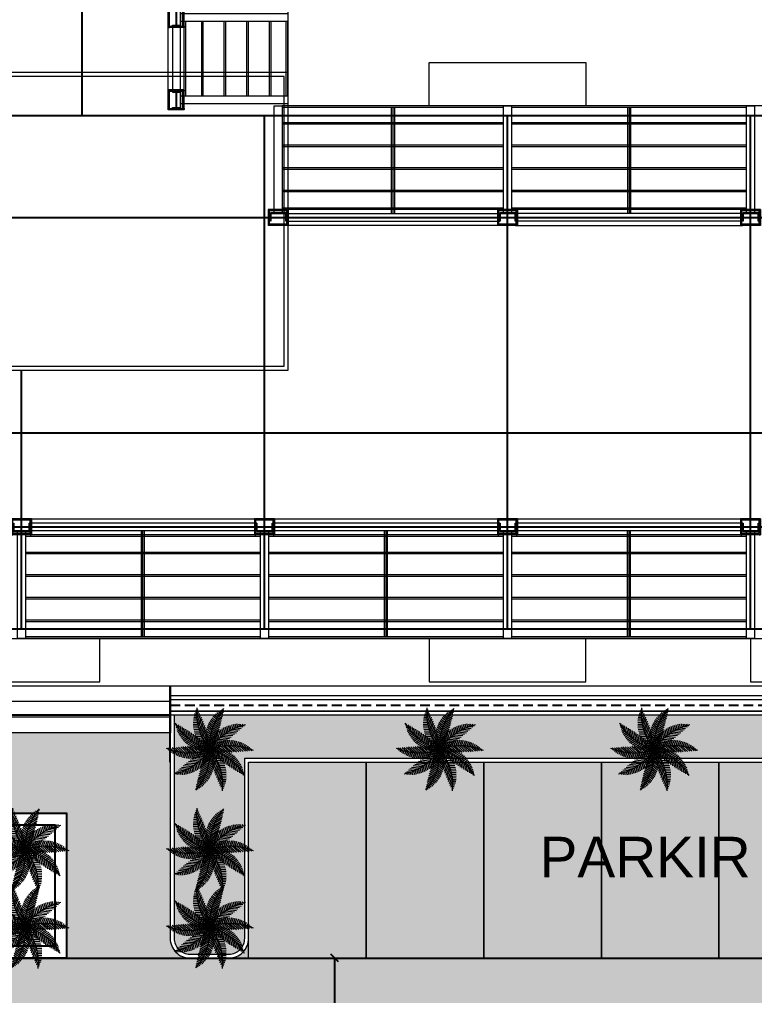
# Model space of a CAD drawing. Header units: inches. Extents: x 139 to 559, y -1 to 295.
# Drawn here: x 226.64 to 245.39, y 124.32 to 149.22 of the extents above; entities that cross this region are included whole.
import ezdxf

# ---------------------------------------------------------------- set-up
doc = ezdxf.new("R2010")
doc.units = ezdxf.units.IN
doc.header["$MEASUREMENT"] = 0
doc.linetypes.add('$0$HIDDEN', pattern=[0.375, 0.25, -0.125])
doc.layers.get('defpoints').update_dxf_attribs({"color": 1})
for name, color, linetype, lineweight in [('ars', 11, 'Continuous', 0), ('ARSIR', 31, 'Continuous', 5), ('ARSIR BETON', 8, 'Continuous', 5), ('ATAP', 3, 'Continuous', 20), ('besi siku', 70, 'Continuous', 9), ('DINDING2', 146, 'Continuous', 5), ('lan', 7, 'Continuous', 15), ('NOT', 7, 'Continuous', 20), ('POHON', 98, 'Continuous', 5), ('RUMPUT', 93, 'Continuous', 0), ('SANITAIR', 15, 'Continuous', 9), ('u', 6, 'Continuous', 20), ('WF', 6, 'Continuous', 9)]:
    doc.layers.add(name, color=color, linetype=linetype, lineweight=lineweight)
doc.layers.add('as', color=1, linetype='Continuous', plot=False)
doc.layers.add('dinding', color=3, linetype='Continuous')
doc.layers.add('LANTAI', color=57, linetype='Continuous')
doc.layers.add('POLYLINE TPAK', color=4, linetype='Continuous', lineweight=20, plot=False)
doc.styles.get("Standard").update_dxf_attribs({"font": 'arial.ttf'})
doc.dimstyles.new('sk-100 (SITE)', dxfattribs={"dimtxt": 1.5, "dimasz": 0.2, "dimexe": 0.2, "dimexo": 0, "dimgap": 0.1, "dimtad": 1, "dimdec": 0, "dimlfac": 100, "dimzin": 0, "dimdsep": 46, "dimtxsty": 'Standard', "dimblk": 'OBLIQUE', "dimcen": 0.09, "dimadec": 0, "dimazin": 0, "dimtfac": 1, "dimtdec": 0, "dimtofl": 0, "dimtmove": 0, "dimatfit": 3, "dimldrblk": 'OBLIQUE', "dimfxl": 1, "dimtolj": 1, "dimtzin": 0, "dimarcsym": 0})
pattern_1 = [(86.66969, (37.0798, 226.14725), (-0.5066041, 0.569206), [0.142875, -0.934755]), (41.6697, (37.0798, 226.14725), (-0.5066045, 0.5692064), [0.142875, -0.619125]), (131.6697, (37.0798, 226.14725), (-0.5692064, -0.5066045), [0.142875, -0.619125])]

# ---------------------------------------------------------------- blocks, each defined once
blk = doc.blocks.new('_Oblique')
at = {"color": 0, "linetype": 'ByBlock', "lineweight": -2}
blk.add_line((-0.5, -0.5), (0.5, 0.5), dxfattribs=at)
blk = doc.blocks.new('*D239')
at = {"layer": 'defpoints', "color": 0}
for p in [(232.482, 125.272), (230.482, 119.272), (234.677, 119.272)]:
    blk.add_point(p, dxfattribs=at)
at = {"layer": 'u', "color": 0, "lineweight": -2}
for p, q in [((232.482, 125.272), (234.877, 125.272)), ((234.677, 125.272), (234.677, 119.272)), ((230.482, 119.272), (234.877, 119.272))]:
    blk.add_line(p, q, dxfattribs=at)
at = {"layer": 'u', "color": 0, "lineweight": -2, "xscale": 0.2, "yscale": 0.2, "zscale": 0.2}
for p, rotation in [((234.677, 125.272), 90), ((234.677, 119.272), 270)]:
    blk.add_blockref('_Oblique', p, dxfattribs=dict(at, rotation=rotation))
at = {"layer": 'u', "color": 0, "insert": (233.811, 122.272), "char_height": 1.5, "attachment_point": 5, "rotation": 90}
blk.add_mtext('\\A1;600', dxfattribs=at)
blk = doc.blocks.new('A$C08441736')
at = {"color": 82}
for p, q in [((0.029, 0.676), (-0.025, 0.737)), ((0.006, 0.747), (-0.02, 0.776)), ((0.003, 0.755), (0.022, 0.762)), ((0.014, 0.725), (0.044, 0.736)), ((0.069, 0.453), (-0.04, 0.578)), ((0.065, 0.502), (-0.037, 0.619)), ((0.057, 0.555), (-0.033, 0.659)), ((0.046, 0.613), (-0.029, 0.698)), ((0.024, 0.694), (0.064, 0.709)), ((0.033, 0.663), (0.085, 0.683)), ((0.041, 0.632), (0.098, 0.654)), ((0.048, 0.601), (0.113, 0.625)), ((0.055, 0.569), (0.126, 0.596)), ((0.06, 0.537), (0.138, 0.566)), ((-0.21, 0.407), (-0.373, 0.444)), ((-0.181, 0.371), (-0.351, 0.409)), ((-0.155, 0.335), (-0.329, 0.374)), ((-0.267, 0.469), (-0.221, 0.539)), ((-0.244, 0.446), (-0.195, 0.52)), ((-0.222, 0.421), (-0.17, 0.5)), ((-0.2, 0.395), (-0.145, 0.479)), ((-0.179, 0.369), (-0.122, 0.456)), ((-0.159, 0.341), (-0.1, 0.431)), ((-0.14, 0.313), (-0.079, 0.405)), ((-0.121, 0.283), (-0.059, 0.377)), ((0.062, 0.239), (-0.052, 0.37)), ((0.067, 0.278), (-0.05, 0.412)), ((0.07, 0.319), (-0.048, 0.454)), ((0.072, 0.362), (-0.046, 0.496)), ((0.071, 0.406), (-0.044, 0.537)), ((0.065, 0.504), (0.148, 0.535)), ((0.068, 0.471), (0.157, 0.504)), ((0.07, 0.438), (0.164, 0.473)), ((0.071, 0.335), (0.174, 0.374)), ((0.072, 0.404), (0.169, 0.44)), ((0.072, 0.37), (0.173, 0.407)), ((0.218, 0.186), (0.202, 0.363)), ((-0.131, 0.299), (-0.306, 0.339)), ((-0.11, 0.265), (-0.283, 0.304)), ((-0.09, 0.23), (-0.259, 0.269)), ((-0.073, 0.196), (-0.235, 0.233)), ((-0.057, 0.163), (-0.216, 0.199)), ((-0.198, 0.128), (-0.204, 0.243)), ((-0.166, 0.111), (-0.171, 0.225)), ((-0.133, 0.093), (-0.138, 0.205)), ((-0.1, 0.072), (-0.105, 0.181)), ((-0.103, 0.252), (-0.04, 0.348)), ((-0.085, 0.22), (-0.022, 0.316)), ((-0.069, 0.187), (-0.006, 0.283)), ((0.049, 0.165), (-0.058, 0.288)), ((0.041, 0.13), (-0.054, 0.238)), ((0.056, 0.202), (-0.053, 0.326)), ((-0.053, 0.153), (0.009, 0.247)), ((0.032, 0.096), (-0.053, 0.194)), ((-0.038, 0.117), (0.022, 0.208)), ((0.047, 0.155), (0.152, 0.194)), ((0.055, 0.192), (0.162, 0.232)), ((0.061, 0.228), (0.168, 0.269)), ((0.065, 0.264), (0.172, 0.305)), ((0.069, 0.3), (0.174, 0.34)), ((0.083, 0.059), (0.071, 0.188)), ((0.11, 0.081), (0.097, 0.224)), ((0.137, 0.105), (0.122, 0.267)), ((0.164, 0.13), (0.149, 0.295)), ((0.191, 0.157), (0.175, 0.329)), ((-0.208, 0.133), (-0.367, 0.065)), ((-0.174, 0.116), (-0.327, 0.051)), ((-0.142, 0.098), (-0.291, 0.034)), ((-0.199, -0.007), (-0.271, 0.082)), ((-0.111, 0.08), (-0.243, 0.023)), ((-0.162, -0.003), (-0.232, 0.085)), ((-0.081, 0.06), (-0.201, 0.009)), ((-0.123, 0), (-0.191, 0.085)), ((-0.043, 0.13), (-0.183, 0.161)), ((-0.101, 0.001), (-0.168, -0.11)), ((-0.03, 0.097), (-0.157, 0.125)), ((-0.053, 0.041), (-0.157, -0.004)), ((-0.083, 0.002), (-0.148, 0.083)), ((-0.019, 0.064), (-0.129, 0.089)), ((-0.035, -0.024), (-0.128, 0.002)), ((-0.067, 0.002), (-0.125, -0.096)), ((-0.026, 0.021), (-0.113, -0.017)), ((-0.042, 0.002), (-0.102, 0.077)), ((-0.009, 0.032), (-0.101, 0.053)), ((0, 0), (-0.082, 0.023)), ((-0.033, 0.001), (-0.082, -0.08)), ((0, 0), (-0.072, 0.016)), ((-0.066, 0.05), (-0.071, 0.154)), ((0, 0), (-0.053, 0.066)), ((0.022, 0.063), (-0.052, 0.148)), ((0.012, 0.031), (-0.051, 0.102)), ((0, 0), (-0.049, 0.056)), ((-0.033, 0.026), (-0.038, 0.122)), ((-0.024, 0.08), (0.033, 0.167)), ((-0.012, 0.041), (0.041, 0.121)), ((0, 0), (-0.007, 0.074)), ((0, 0), (-0.004, 0.085)), ((0, 0), (0.047, 0.071)), ((0, 0), (0.038, 0.064)), ((0, 0), (0.079, 0.03)), ((0, 0), (0.068, 0.029)), ((0.015, 0.04), (0.105, 0.074)), ((0.028, 0.018), (0.019, 0.113)), ((0.026, -0.021), (0.113, 0.017)), ((0.027, 0.079), (0.125, 0.115)), ((0.033, -0.001), (0.082, 0.08)), ((0.035, 0.024), (0.128, -0.002)), ((0.038, 0.117), (0.14, 0.156)), ((0.055, 0.038), (0.045, 0.151)), ((0.053, -0.041), (0.157, 0.004)), ((0.067, -0.002), (0.125, 0.096)), ((0.068, 0.048), (0.169, 0.02)), ((0.1, 0.072), (0.205, 0.043)), ((0.101, -0.001), (0.168, 0.11)), ((0.123, 0), (0.191, -0.085)), ((0.137, 0.001), (0.21, 0.125)), ((0.162, 0.003), (0.232, -0.085)), ((-0.208, -0.176), (-0.318, -0.145)), ((-0.209, -0.009), (-0.294, -0.151)), ((-0.183, -0.149), (-0.294, -0.119)), ((-0.157, -0.123), (-0.267, -0.093)), ((-0.173, -0.004), (-0.256, -0.144)), ((-0.129, -0.098), (-0.238, -0.068)), ((-0.137, -0.001), (-0.21, -0.125)), ((-0.1, -0.072), (-0.205, -0.043)), ((-0.191, -0.157), (-0.175, -0.329)), ((-0.068, -0.048), (-0.169, -0.02)), ((-0.164, -0.13), (-0.149, -0.295)), ((-0.047, -0.155), (-0.152, -0.194)), ((-0.038, -0.117), (-0.14, -0.156)), ((-0.137, -0.105), (-0.122, -0.267)), ((-0.027, -0.079), (-0.125, -0.115)), ((-0.11, -0.081), (-0.097, -0.224)), ((-0.015, -0.04), (-0.105, -0.074)), ((-0.083, -0.059), (-0.071, -0.188)), ((0, 0), (-0.079, -0.03)), ((0, 0), (-0.068, -0.029)), ((-0.055, -0.038), (-0.045, -0.151)), ((-0.049, -0.165), (0.058, -0.288)), ((0, 0), (-0.047, -0.071)), ((0.012, -0.041), (-0.041, -0.121)), ((-0.041, -0.13), (0.054, -0.238)), ((0, 0), (-0.038, -0.064)), ((0.024, -0.08), (-0.033, -0.167)), ((-0.032, -0.096), (0.053, -0.194)), ((-0.028, -0.018), (-0.019, -0.113)), ((-0.022, -0.063), (0.052, -0.148)), ((0.038, -0.117), (-0.022, -0.208)), ((-0.012, -0.031), (0.051, -0.102)), ((0.053, -0.153), (-0.009, -0.247)), ((0, 0), (0.072, -0.016)), ((0, 0), (0.004, -0.085)), ((0, 0), (0.053, -0.066)), ((0, 0), (0.082, -0.023)), ((0, 0), (0.007, -0.074)), ((0, 0), (0.049, -0.056)), ((0.009, -0.032), (0.101, -0.053)), ((0.019, -0.064), (0.129, -0.089)), ((0.03, -0.097), (0.157, -0.125)), ((0.033, -0.026), (0.038, -0.122)), ((0.042, -0.002), (0.102, -0.077)), ((0.043, -0.13), (0.183, -0.161)), ((0.057, -0.163), (0.216, -0.199)), ((0.066, -0.05), (0.071, -0.154)), ((0.081, -0.06), (0.201, -0.009)), ((0.083, -0.002), (0.148, -0.083)), ((0.1, -0.072), (0.105, -0.181)), ((0.133, -0.093), (0.138, -0.205)), ((0.166, -0.111), (0.171, -0.225)), ((0.198, -0.128), (0.204, -0.243)), ((-0.244, -0.217), (-0.228, -0.396)), ((-0.218, -0.186), (-0.202, -0.363)), ((-0.069, -0.3), (-0.174, -0.34)), ((-0.071, -0.335), (-0.174, -0.374)), ((-0.065, -0.264), (-0.172, -0.305)), ((-0.061, -0.228), (-0.168, -0.269)), ((-0.055, -0.192), (-0.162, -0.232)), ((-0.07, -0.319), (0.048, -0.454)), ((-0.067, -0.278), (0.05, -0.412)), ((-0.062, -0.239), (0.052, -0.37)), ((-0.056, -0.202), (0.053, -0.326)), ((0.069, -0.187), (0.006, -0.283)), ((0.085, -0.22), (0.022, -0.316)), ((0.103, -0.252), (0.04, -0.348)), ((0.121, -0.283), (0.059, -0.377)), ((0.14, -0.313), (0.079, -0.405)), ((-0.072, -0.37), (-0.173, -0.407)), ((-0.072, -0.404), (-0.169, -0.44)), ((-0.07, -0.438), (-0.164, -0.473)), ((-0.068, -0.471), (-0.157, -0.504)), ((-0.065, -0.504), (-0.148, -0.535)), ((-0.06, -0.537), (-0.138, -0.566)), ((-0.072, -0.362), (0.046, -0.496)), ((-0.071, -0.406), (0.044, -0.537)), ((-0.069, -0.453), (0.04, -0.578)), ((-0.065, -0.502), (0.037, -0.619)), ((-0.055, -0.569), (-0.126, -0.596)), ((-0.048, -0.601), (-0.113, -0.625)), ((-0.041, -0.632), (-0.098, -0.654)), ((-0.033, -0.663), (-0.085, -0.683)), ((-0.024, -0.694), (-0.064, -0.709)), ((-0.057, -0.555), (0.033, -0.659)), ((-0.046, -0.613), (0.029, -0.698)), ((-0.029, -0.676), (0.025, -0.737)), ((-0.014, -0.725), (-0.044, -0.736)), ((-0.003, -0.755), (-0.022, -0.762)), ((-0.006, -0.747), (0.02, -0.776))]:
    blk.add_line(p, q, dxfattribs=at)
at = {"color": 60}
for p, q in [((-0.435, 0.608), (-0.472, 0.616)), ((-0.373, 0.564), (-0.453, 0.582)), ((-0.441, 0.612), (-0.43, 0.629)), ((-0.323, 0.523), (-0.434, 0.548)), ((-0.415, 0.594), (-0.397, 0.621)), ((-0.389, 0.576), (-0.365, 0.611)), ((-0.363, 0.556), (-0.333, 0.602)), ((-0.338, 0.536), (-0.305, 0.587)), ((-0.314, 0.514), (-0.276, 0.572)), ((-0.29, 0.492), (-0.248, 0.556)), ((-0.28, 0.483), (-0.414, 0.513)), ((-0.243, 0.445), (-0.394, 0.479)), ((-0.709, 0.236), (-0.744, 0.221)), ((-0.717, 0.236), (-0.718, 0.256)), ((-0.634, 0.237), (-0.709, 0.205)), ((-0.685, 0.237), (-0.686, 0.269)), ((-0.569, 0.233), (-0.673, 0.188)), ((-0.653, 0.237), (-0.655, 0.28)), ((-0.511, 0.226), (-0.637, 0.172)), ((-0.621, 0.236), (-0.623, 0.292)), ((-0.458, 0.217), (-0.6, 0.156)), ((-0.589, 0.235), (-0.591, 0.295)), ((-0.409, 0.206), (-0.562, 0.14)), ((-0.556, 0.232), (-0.559, 0.301)), ((-0.524, 0.228), (-0.527, 0.304)), ((-0.364, 0.193), (-0.525, 0.125)), ((-0.492, 0.223), (-0.495, 0.306)), ((-0.459, 0.217), (-0.463, 0.306)), ((-0.427, 0.21), (-0.431, 0.305)), ((-0.394, 0.202), (-0.399, 0.302)), ((-0.362, 0.193), (-0.367, 0.297)), ((-0.329, 0.182), (-0.334, 0.29)), ((-0.297, 0.171), (-0.302, 0.281)), ((-0.264, 0.158), (-0.269, 0.271)), ((-0.438, -0.068), (-0.5, 0.01)), ((-0.322, 0.18), (-0.486, 0.109)), ((-0.406, -0.057), (-0.471, 0.025)), ((-0.282, 0.165), (-0.447, 0.094)), ((-0.374, -0.046), (-0.441, 0.038)), ((-0.34, -0.036), (-0.409, 0.05)), ((-0.244, 0.15), (-0.408, 0.079)), ((-0.306, -0.027), (-0.377, 0.061)), ((-0.272, -0.02), (-0.343, 0.07)), ((-0.236, -0.013), (-0.308, 0.077)), ((-0.668, -0.192), (-0.694, -0.159)), ((-0.641, -0.174), (-0.676, -0.13)), ((-0.597, -0.146), (-0.655, -0.243)), ((-0.614, -0.156), (-0.652, -0.109)), ((-0.586, -0.139), (-0.629, -0.086)), ((-0.546, -0.117), (-0.616, -0.235)), ((-0.558, -0.124), (-0.606, -0.064)), ((-0.529, -0.109), (-0.581, -0.044)), ((-0.498, -0.094), (-0.577, -0.226)), ((-0.499, -0.094), (-0.555, -0.024)), ((-0.452, -0.074), (-0.537, -0.217)), ((-0.469, -0.081), (-0.528, -0.007)), ((-0.408, -0.057), (-0.498, -0.207)), ((-0.366, -0.044), (-0.458, -0.197)), ((-0.325, -0.032), (-0.417, -0.187)), ((-0.285, -0.023), (-0.376, -0.175)), ((-0.232, -0.202), (-0.341, -0.172)), ((-0.247, -0.015), (-0.335, -0.163)), ((-0.712, -0.226), (-0.732, -0.259)), ((-0.719, -0.231), (-0.731, -0.215)), ((-0.693, -0.211), (-0.713, -0.186)), ((-0.652, -0.181), (-0.694, -0.251)), ((-0.348, -0.37), (-0.435, -0.346)), ((-0.332, -0.341), (-0.423, -0.316)), ((-0.314, -0.313), (-0.41, -0.286)), ((-0.295, -0.285), (-0.396, -0.257)), ((-0.275, -0.257), (-0.379, -0.228)), ((-0.254, -0.229), (-0.361, -0.2)), ((-0.322, -0.326), (-0.307, -0.492)), ((-0.297, -0.286), (-0.281, -0.46)), ((-0.27, -0.25), (-0.254, -0.429)), ((-0.417, -0.517), (-0.47, -0.503)), ((-0.427, -0.548), (-0.468, -0.536)), ((-0.405, -0.487), (-0.464, -0.471)), ((-0.392, -0.457), (-0.459, -0.439)), ((-0.379, -0.428), (-0.452, -0.408)), ((-0.364, -0.399), (-0.444, -0.377)), ((-0.421, -0.529), (-0.414, -0.611)), ((-0.397, -0.469), (-0.387, -0.582)), ((-0.373, -0.416), (-0.36, -0.552)), ((-0.348, -0.368), (-0.334, -0.522)), ((-0.437, -0.578), (-0.468, -0.57)), ((-0.446, -0.609), (-0.466, -0.604)), ((-0.444, -0.601), (-0.44, -0.64))]:
    blk.add_line(p, q, dxfattribs=at)
for p, q in [((0.373, 0.416), (0.36, 0.552)), ((0.397, 0.469), (0.387, 0.582)), ((0.421, 0.529), (0.414, 0.611)), ((0.427, 0.548), (0.468, 0.536)), ((0.437, 0.578), (0.468, 0.57)), ((0.444, 0.601), (0.44, 0.64)), ((0.446, 0.609), (0.466, 0.604)), ((0.27, 0.25), (0.254, 0.429)), ((0.297, 0.286), (0.281, 0.46)), ((0.322, 0.326), (0.307, 0.492)), ((0.348, 0.368), (0.334, 0.522)), ((0.348, 0.37), (0.435, 0.346)), ((0.364, 0.399), (0.444, 0.377)), ((0.379, 0.428), (0.452, 0.408)), ((0.392, 0.457), (0.459, 0.439)), ((0.405, 0.487), (0.464, 0.471)), ((0.417, 0.517), (0.47, 0.503)), ((0.232, 0.202), (0.341, 0.172)), ((0.254, 0.229), (0.361, 0.2)), ((0.275, 0.257), (0.379, 0.228)), ((0.295, 0.285), (0.396, 0.257)), ((0.314, 0.313), (0.41, 0.286)), ((0.325, 0.032), (0.417, 0.187)), ((0.332, 0.341), (0.423, 0.316)), ((0.366, 0.044), (0.458, 0.197)), ((0.408, 0.057), (0.498, 0.207)), ((0.452, 0.074), (0.537, 0.217)), ((0.498, 0.094), (0.577, 0.226)), ((0.546, 0.117), (0.616, 0.235)), ((0.597, 0.146), (0.655, 0.243)), ((0.652, 0.181), (0.694, 0.251)), ((0.668, 0.192), (0.694, 0.159)), ((0.693, 0.211), (0.713, 0.186)), ((0.712, 0.226), (0.732, 0.259)), ((0.719, 0.231), (0.731, 0.215)), ((0.157, 0.123), (0.267, 0.093)), ((0.183, 0.149), (0.294, 0.119)), ((0.199, 0.007), (0.271, -0.082)), ((0.208, 0.176), (0.318, 0.145)), ((0.209, 0.009), (0.294, 0.151)), ((0.236, 0.013), (0.308, -0.077)), ((0.247, 0.015), (0.335, 0.163)), ((0.272, 0.02), (0.343, -0.07)), ((0.285, 0.023), (0.376, 0.175)), ((0.306, 0.027), (0.377, -0.061)), ((0.34, 0.036), (0.409, -0.05)), ((0.374, 0.046), (0.441, -0.038)), ((0.406, 0.057), (0.471, -0.025)), ((0.438, 0.068), (0.5, -0.01)), ((0.469, 0.081), (0.528, 0.007)), ((0.499, 0.094), (0.555, 0.024)), ((0.529, 0.109), (0.581, 0.044)), ((0.558, 0.124), (0.606, 0.064)), ((0.586, 0.139), (0.629, 0.086)), ((0.614, 0.156), (0.652, 0.109)), ((0.641, 0.174), (0.676, 0.13)), ((0.142, -0.098), (0.291, -0.034)), ((0.174, -0.116), (0.327, -0.051)), ((0.208, -0.133), (0.367, -0.065)), ((0.244, -0.15), (0.408, -0.079)), ((0.264, -0.158), (0.269, -0.271)), ((0.282, -0.165), (0.447, -0.094)), ((0.297, -0.171), (0.302, -0.281)), ((0.322, -0.18), (0.486, -0.109)), ((0.364, -0.193), (0.525, -0.125)), ((0.409, -0.206), (0.562, -0.14)), ((0.458, -0.217), (0.6, -0.156)), ((0.511, -0.226), (0.637, -0.172)), ((0.09, -0.23), (0.259, -0.269)), ((0.159, -0.341), (0.1, -0.431)), ((0.11, -0.265), (0.283, -0.304)), ((0.131, -0.299), (0.306, -0.339)), ((0.155, -0.335), (0.329, -0.374)), ((0.329, -0.182), (0.334, -0.29)), ((0.362, -0.193), (0.367, -0.297)), ((0.394, -0.202), (0.399, -0.302)), ((0.427, -0.21), (0.431, -0.305)), ((0.459, -0.217), (0.463, -0.306)), ((0.492, -0.223), (0.495, -0.306)), ((0.524, -0.228), (0.527, -0.304)), ((0.556, -0.232), (0.559, -0.301)), ((0.569, -0.233), (0.673, -0.188)), ((0.589, -0.235), (0.591, -0.295)), ((0.621, -0.236), (0.623, -0.292)), ((0.634, -0.237), (0.709, -0.205)), ((0.653, -0.237), (0.655, -0.28)), ((0.685, -0.237), (0.686, -0.269)), ((0.709, -0.236), (0.744, -0.221)), ((0.717, -0.236), (0.718, -0.256)), ((0.179, -0.369), (0.122, -0.456)), ((0.2, -0.395), (0.145, -0.479)), ((0.222, -0.421), (0.17, -0.5)), ((0.181, -0.371), (0.351, -0.409)), ((0.244, -0.446), (0.195, -0.52)), ((0.21, -0.407), (0.373, -0.444)), ((0.267, -0.469), (0.221, -0.539)), ((0.243, -0.445), (0.394, -0.479)), ((0.29, -0.492), (0.248, -0.556)), ((0.314, -0.514), (0.276, -0.572)), ((0.28, -0.483), (0.414, -0.513)), ((0.338, -0.536), (0.305, -0.587)), ((0.323, -0.523), (0.434, -0.548)), ((0.363, -0.556), (0.333, -0.602)), ((0.389, -0.576), (0.365, -0.611)), ((0.373, -0.564), (0.453, -0.582)), ((0.415, -0.594), (0.397, -0.621)), ((0.441, -0.612), (0.43, -0.629)), ((0.435, -0.608), (0.472, -0.616))]:
    blk.add_line(p, q)
at = {"color": 106}
for p, q in [((0.244, 0.217), (0.228, 0.396)), ((0.129, 0.098), (0.238, 0.068)), ((0.173, 0.004), (0.256, 0.144)), ((0.111, -0.08), (0.243, -0.023)), ((0.231, -0.144), (0.236, -0.258)), ((0.073, -0.196), (0.235, -0.233))]:
    blk.add_line(p, q, dxfattribs=at)
at = {"color": 85}
blk.add_line((-0.231, 0.144), (-0.236, 0.258), dxfattribs=at)
at = {"color": 82}
for centre, start, end in [((-0.975, 0.381), 338.6598, 23.6829), ((-1.013, -0.265), 14.6598, 59.6829), ((-0.664, -0.81), 50.6598, 95.6829), ((-0.061, -1.045), 86.6598, 131.6829), ((0.565, -0.882), 122.6598, 167.6829), ((0.975, -0.381), 158.6598, 203.6829)]:
    blk.add_arc(centre, 1.047, start, end, dxfattribs=at)
for centre, start, end in [((-0.565, 0.882), 302.6598, 347.6829), ((0.061, 1.045), 266.6598, 311.6829), ((0.664, 0.81), 230.6598, 275.6829), ((1.013, 0.265), 194.6598, 239.6829)]:
    blk.add_arc(centre, 1.047, start, end)
blk = doc.blocks.new('WF')
at = {"layer": 'ars'}
for p, q in [((-0.254, 0.204), (-0.254, -0.204)), ((0.254, 0.204), (-0.254, 0.204)), ((-0.25, 0.2), (-0.25, -0.2)), ((0.25, 0.2), (-0.25, 0.2)), ((-0.247, 0.1715), (-0.247, -0.1715)), ((0.2215, 0.197), (-0.2215, 0.197)), ((-0.22, -0.17), (-0.22, 0.17)), ((0.22, 0.17), (-0.22, 0.17)), ((0.22, -0.17), (0.22, 0.17)), ((0.247, 0.1715), (0.247, -0.1715)), ((0.25, 0.2), (0.25, -0.2)), ((0.254, 0.204), (0.254, -0.204)), ((0.254, -0.204), (-0.254, -0.204)), ((0.25, -0.2), (-0.25, -0.2)), ((0.2215, -0.197), (-0.2215, -0.197)), ((0.22, -0.17), (-0.22, -0.17))]:
    blk.add_line(p, q, dxfattribs=at)
for points in [[(-0.22, 0.1985), (-0.22, 0.2), (-0.25, 0.2), (-0.25, 0.17), (-0.2485, 0.17, 0.4142136), (-0.247, 0.1715), (-0.247, 0.194, -0.4142136), (-0.244, 0.197), (-0.2215, 0.197, 0.4142136)], [(0.22, 0.1985), (0.22, 0.2), (0.25, 0.2), (0.25, 0.17), (0.2485, 0.17, -0.4142136), (0.247, 0.1715), (0.247, 0.194, 0.4142136), (0.244, 0.197), (0.2215, 0.197, -0.4142136)], [(-0.22, -0.1985), (-0.22, -0.2), (-0.25, -0.2), (-0.25, -0.17), (-0.2485, -0.17, -0.4142136), (-0.247, -0.1715), (-0.247, -0.194, 0.4142136), (-0.244, -0.197), (-0.2215, -0.197, -0.4142136)], [(0.22, -0.1985), (0.22, -0.2), (0.25, -0.2), (0.25, -0.17), (0.2485, -0.17, 0.4142136), (0.247, -0.1715), (0.247, -0.194, -0.4142136), (0.244, -0.197), (0.2215, -0.197, 0.4142136)]]:
    blk.add_lwpolyline(points, format="xyb", close=True, dxfattribs=at)
at = {"layer": 'WF'}
blk.add_lwpolyline([(0.192, 0.096, -0.4142136), (0.196, 0.1), (0.2, 0.1), (0.2, -0.1), (0.196, -0.1, -0.4142136), (0.192, -0.096), (0.192, -0.0195, 0.4142136), (0.179, -0.0065), (-0.179, -0.0065, 0.4142136), (-0.192, -0.0195), (-0.192, -0.096, -0.4142136), (-0.196, -0.1), (-0.2, -0.1), (-0.2, 0.1), (-0.196, 0.1, -0.4142136), (-0.192, 0.096), (-0.192, 0.0195, 0.4142136), (-0.179, 0.0065), (0.179, 0.0065, 0.4142136), (0.192, 0.0195)], format="xyb", close=True, dxfattribs=at)
blk = doc.blocks.new('A.ATAP')
at = {"layer": 'ars'}
for p, q in [((6.8, 14.45), (6.8, 42.05)), ((3.746, 14.004), (3.746, 15.596)), ((37.45, 13.6), (6.8, 13.6)), ((12.196, 10.546), (6.8, 10.546)), ((12.604, 10.546), (18.404, 10.546)), ((0.204, 3.054), (5.996, 3.054)), ((6.404, 3.054), (12.196, 3.054)), ((12.604, 3.054), (18.396, 3.054)), ((-24.7, 0), (24.4, 0))]:
    blk.add_line(p, q, dxfattribs=at)
at = {"layer": 'as'}
for p, q in [((1.55, 13.35), (1.55, 43.15)), ((-37.2, 13.35), (37.2, 13.35)), ((6.2, 0.25), (6.2, 13.35)), ((12.4, 0.25), (12.4, 13.35)), ((18.6, 0.25), (18.6, 13.35)), ((-37.2, 10.75), (34.6, 10.75)), ((0, 0.25), (0, 6.85)), ((-37.2, 5.25), (37.2, 5.25)), ((-37.2, 2.85), (37.2, 2.85)), ((-37.2, 0.25), (37.2, 0.25))]:
    blk.add_line(p, q, dxfattribs=at)
at = {"layer": 'ATAP'}
for p, q in [((18.6, 0), (18.6, -1.1)), ((18.6, -1.1), (23.44, -1.1))]:
    blk.add_line(p, q, dxfattribs=at)
for points in [[(10.4, 13.6), (10.4, 14.7), (14.4, 14.7), (14.4, 13.6)], [(-2, 0), (-2, -1.1), (2, -1.1), (2, 0)], [(10.4, 0), (10.4, -1.1), (14.4, -1.1), (14.4, 0)]]:
    blk.add_lwpolyline(points, dxfattribs=at)
at = {"layer": 'besi siku'}
for p, q in [((4.15, 13.85), (4.15, 15.75)), ((4.19, 13.85), (4.19, 15.75)), ((4.599, 13.85), (4.599, 15.75)), ((4.639, 13.85), (4.639, 15.75)), ((5.175, 13.85), (5.175, 15.75)), ((5.215, 13.85), (5.215, 15.75)), ((5.751, 13.85), (5.751, 15.75)), ((5.791, 13.85), (5.791, 15.75)), ((6.327, 13.85), (6.327, 15.75)), ((6.367, 13.85), (6.367, 15.75)), ((6.756, 13.85), (6.756, 15.75)), ((6.796, 13.85), (6.796, 15.75)), ((12.3, 13.596), (6.65, 13.596)), ((12.3, 13.556), (6.65, 13.556)), ((9.435, 13.556), (9.435, 10.85)), ((9.475, 13.556), (9.475, 10.85)), ((9.515, 13.556), (9.515, 10.85)), ((18.5, 13.596), (12.5, 13.596)), ((18.5, 13.556), (12.5, 13.556)), ((15.46, 13.556), (15.46, 10.85)), ((15.5, 13.556), (15.5, 10.85)), ((15.54, 13.556), (15.54, 10.85)), ((12.3, 13.167), (6.65, 13.167)), ((12.3, 13.127), (6.65, 13.127)), ((18.5, 13.167), (12.5, 13.167)), ((18.5, 13.127), (12.5, 13.127)), ((12.3, 12.591), (6.65, 12.591)), ((12.3, 12.551), (6.65, 12.551)), ((18.5, 12.591), (12.5, 12.591)), ((18.5, 12.551), (12.5, 12.551)), ((12.3, 12.015), (6.65, 12.015)), ((12.3, 11.975), (6.65, 11.975)), ((18.5, 12.015), (12.5, 12.015)), ((18.5, 11.975), (12.5, 11.975)), ((12.3, 11.439), (6.65, 11.439)), ((12.3, 11.399), (6.65, 11.399)), ((18.5, 11.439), (12.5, 11.439)), ((18.5, 11.399), (12.5, 11.399)), ((12.3, 10.99), (6.65, 10.99)), ((18.5, 10.99), (12.5, 10.99)), ((12.3, 10.95), (6.65, 10.95)), ((18.5, 10.95), (12.5, 10.95)), ((3.06, 0.044), (3.06, 2.75)), ((3.1, 0.044), (3.1, 2.75)), ((3.14, 0.044), (3.14, 2.75)), ((9.26, 0.044), (9.26, 2.75)), ((9.3, 0.044), (9.3, 2.75)), ((9.34, 0.044), (9.34, 2.75)), ((15.46, 0.044), (15.46, 2.75)), ((15.5, 0.044), (15.5, 2.75)), ((15.54, 0.044), (15.54, 2.75)), ((6.1, 2.65), (0.1, 2.65)), ((6.1, 2.61), (0.1, 2.61)), ((12.3, 2.65), (6.3, 2.65)), ((12.3, 2.61), (6.3, 2.61)), ((18.5, 2.65), (12.5, 2.65)), ((18.5, 2.61), (12.5, 2.61)), ((6.1, 2.201), (0.1, 2.201)), ((6.1, 2.161), (0.1, 2.161)), ((12.3, 2.201), (6.3, 2.201)), ((12.3, 2.161), (6.3, 2.161)), ((18.5, 2.201), (12.5, 2.201)), ((18.5, 2.161), (12.5, 2.161)), ((6.1, 1.625), (0.1, 1.625)), ((6.1, 1.585), (0.1, 1.585)), ((12.3, 1.625), (6.3, 1.625)), ((12.3, 1.585), (6.3, 1.585)), ((18.5, 1.625), (12.5, 1.625)), ((18.5, 1.585), (12.5, 1.585)), ((6.1, 1.049), (0.1, 1.049)), ((6.1, 1.009), (0.1, 1.009)), ((12.3, 1.049), (6.3, 1.049)), ((12.3, 1.009), (6.3, 1.009)), ((18.5, 1.049), (12.5, 1.049)), ((18.5, 1.009), (12.5, 1.009)), ((6.1, 0.473), (0.1, 0.473)), ((6.1, 0.433), (0.1, 0.433)), ((12.3, 0.473), (6.3, 0.473)), ((12.3, 0.433), (6.3, 0.433)), ((18.5, 0.473), (12.5, 0.473)), ((18.5, 0.433), (12.5, 0.433)), ((6.1, 0.044), (0.1, 0.044)), ((6.1, 0.004), (0.1, 0.004)), ((12.3, 0.044), (6.3, 0.044)), ((12.3, 0.004), (6.3, 0.004)), ((18.5, 0.044), (12.5, 0.044)), ((18.5, 0.004), (12.5, 0.004))]:
    blk.add_line(p, q, dxfattribs=at)
at = {"layer": 'lan'}
for points in [[(6.8, 14.45), (-6.8, 14.45), (-6.8, 6.85), (6.8, 6.85)], [(6.7, 14.35), (-6.7, 14.35), (-6.7, 6.95), (6.7, 6.95)]]:
    blk.add_lwpolyline(points, close=True, dxfattribs=at)
at = {"layer": 'WF'}
for p, q in [((3.85, 15.65), (3.85, 13.95)), ((4.05, 15.65), (4.05, 13.95)), ((6.75, 10.85), (12.2, 10.85)), ((18.4, 10.85), (12.6, 10.85)), ((6.75, 10.65), (12.2, 10.65)), ((18.4, 10.65), (12.6, 10.65)), ((6, 2.95), (0.2, 2.95)), ((6, 2.75), (0.2, 2.75)), ((12.2, 2.95), (6.4, 2.95)), ((12.2, 2.75), (6.4, 2.75)), ((18.4, 2.95), (12.6, 2.95)), ((18.4, 2.75), (12.6, 2.75))]:
    blk.add_line(p, q, dxfattribs=at)
for points in [[(4.05, 15.65), (4.066, 15.65), (4.066, 16.05), (4.05, 16.05)], [(4.05, 13.55), (4.066, 13.55), (4.066, 13.95), (4.05, 13.95)], [(6.75, 10.85), (6.75, 10.866), (6.35, 10.866), (6.35, 10.85)], [(12.6, 10.85), (12.6, 10.866), (12.2, 10.866), (12.2, 10.85)], [(18.8, 10.85), (18.8, 10.866), (18.4, 10.866), (18.4, 10.85)], [(-0.2, 2.75), (-0.2, 2.734), (0.2, 2.734), (0.2, 2.75)], [(6, 2.75), (6, 2.734), (6.4, 2.734), (6.4, 2.75)], [(12.2, 2.75), (12.2, 2.734), (12.6, 2.734), (12.6, 2.75)], [(18.4, 2.75), (18.4, 2.734), (18.8, 2.734), (18.8, 2.75)]]:
    blk.add_lwpolyline(points, close=True, dxfattribs=at)
for points in [[(4.066, 15.95), (6.796, 15.95), (6.796, 15.75), (4.066, 15.75)], [(4.066, 13.85), (6.796, 13.85), (6.796, 13.65), (4.066, 13.65)], [(6.45, 10.866), (6.45, 13.596), (6.65, 13.596), (6.65, 10.866)], [(12.3, 10.866), (12.3, 13.596), (12.5, 13.596), (12.5, 10.866)], [(18.5, 10.866), (18.5, 13.596), (18.7, 13.596), (18.7, 10.866)], [(0.1, 2.734), (0.1, 0.004), (-0.1, 0.004), (-0.1, 2.734)], [(6.3, 2.734), (6.3, 0.004), (6.1, 0.004), (6.1, 2.734)], [(12.5, 2.734), (12.5, 0.004), (12.3, 0.004), (12.3, 2.734)], [(18.7, 2.734), (18.7, 0.004), (18.5, 0.004), (18.5, 2.734)]]:
    blk.add_lwpolyline(points, dxfattribs=at)
at = {"layer": 'WF', "rotation": 270}
for p in [(3.95, 15.85), (3.95, 13.75)]:
    blk.add_blockref('WF', p, dxfattribs=at)
at = {"layer": 'WF'}
for p in [(6.55, 10.75), (12.4, 10.75), (18.6, 10.75), (0, 2.85), (6.2, 2.85), (12.4, 2.85), (18.6, 2.85)]:
    blk.add_blockref('WF', p, dxfattribs=at)

msp = doc.modelspace()

# ---------------------------------------------------------------- hatches: boundary and pattern name
at = {"layer": 'ARSIR'}
h = msp.add_hatch(dxfattribs=at)
h.set_pattern_fill('AR-HBONE', color=256, scale=0.003, style=0)
h.set_pattern_definition([(45, (37.0798, 226.14725), (4e-17, 0.4310523), [0.9144, -0.3048]), (135, (37.29532, 226.36278), (4e-17, 0.4310523), [0.9144, -0.3048])])
edge = h.paths.add_edge_path()
edge.add_arc((191.2828, 190.0679), 15.2, 90, 180)
edge.add_line((176.0828, 190.0679), (176.0828, 133.2715))
edge.add_arc((191.2828, 133.2715), 15.2, 180, 214.23029)
edge.add_line((178.7157, 124.7212), (179.7078, 125.3962))
edge.add_arc((191.2827, 133.2715), 14, 180, 214.23027, ccw=False)
edge.add_line((177.2828, 133.2715), (177.2828, 190.0679))
edge.add_arc((191.2828, 190.0679), 14, 90, 180, ccw=False)
edge.add_line((191.2828, 204.0679), (270.5466, 204.0679))
edge.add_arc((270.5466, 204.9086), 0.8408, 270, 359.99697)
edge.add_line((271.3873, 204.9086), (191.2828, 205.2679))
h = msp.add_hatch(dxfattribs=at)
h.set_pattern_fill('HEX', color=256, scale=0.05, style=0)
h.set_pattern_definition([(0, (37.0798, 226.14725), (0, 0.274963), [0.15875, -0.3175]), (120, (37.0798, 226.14725), (-0.23812494, -0.1374815), [0.15875, -0.3175]), (60, (37.23855, 226.14725), (-0.23812494, 0.1374815), [0.15875, -0.3175])])
edge = h.paths.add_edge_path()
edge.add_arc((231.9822, 125.7715), 0.5, 270, 360)
edge.add_line((232.4822, 125.7715), (232.4822, 130.2715))
edge.add_line((232.4822, 130.2715), (262.4822, 130.2715))
edge.add_line((262.4822, 130.2715), (262.4822, 125.2715))
edge.add_line((262.4822, 125.2715), (231.9822, 125.2715))
edge = h.paths.add_edge_path()
edge.add_line((222.8923, 126.2215), (222.8923, 125.7715))
edge.add_arc((222.3923, 125.7715), 0.5, -90, 0, ccw=False)
edge.add_line((222.3923, 125.2715), (221.6852, 125.2715))
edge.add_arc((221.6852, 125.7715), 0.5, 180, 270.00101, ccw=False)
edge.add_line((221.1852, 125.7715), (221.1852, 130.2715))
edge.add_line((221.1852, 130.2715), (191.1884, 130.2708))
edge.add_line((191.1884, 130.2708), (191.185, 125.2709))
edge.add_line((191.185, 125.2709), (225.5373, 125.2715))
edge.add_line((225.5373, 125.2715), (225.5373, 128.9715))
edge.add_line((225.5373, 128.9715), (227.8373, 128.9715))
edge.add_line((227.8373, 128.9715), (227.8373, 125.2715))
edge.add_line((227.8373, 125.2715), (230.9822, 125.2715))
edge.add_arc((230.9822, 125.7715), 0.5, 180, 270, ccw=False)
edge.add_line((230.4822, 125.7715), (230.4822, 131.0215))
edge.add_line((230.4822, 131.0215), (224.0923, 131.0215))
edge.add_line((224.0923, 131.0215), (224.0923, 126.2215))
edge.add_line((224.0923, 126.2215), (222.8923, 126.2215))
at = {"layer": 'ARSIR BETON'}
h = msp.add_hatch(dxfattribs=at)
h.set_pattern_fill('AR-HBONE', color=256, scale=0.004, style=0)
h.set_pattern_definition([(45, (37.0798, 226.14725), (6e-17, 0.5747364), [1.2192, -0.4064]), (135, (37.36716, 226.4346), (6e-17, 0.5747364), [1.2192, -0.4064])])
edge = h.paths.add_edge_path()
edge.add_arc((191.2828, 190.0679), 14, 90, 180)
edge.add_line((177.2828, 190.0679), (177.2828, 133.2715))
edge.add_arc((191.2827, 133.2715), 14, 179.99992, 263.11919)
edge.add_line((189.6055, 119.3724), (189.6055, 112.3227))
edge.add_line((189.6055, 112.3227), (189.7055, 112.3227))
edge.add_line((189.7055, 112.3227), (189.7055, 112.2227))
edge.add_line((189.7055, 112.2227), (201.7055, 112.2227))
edge.add_line((201.7055, 112.2227), (201.7055, 119.2715))
edge.add_line((201.7055, 119.2715), (380.22, 119.2715))
edge.add_arc((380.22, 133.2715), 14, 270, 360)
edge.add_line((394.22, 133.2715), (394.22, 186.8365))
edge.add_arc((380.07, 186.8365), 14.15, 0.00002, 89.99998)
edge.add_line((380.07, 200.9865), (288.3873, 200.9865))
edge.add_arc((288.3873, 203.9865), 3, 180, 270, ccw=False)
edge.add_line((285.3873, 203.9865), (285.3986, 204.9823))
edge.add_line((285.3986, 204.9823), (271.3873, 205.1475))
edge.add_line((271.3873, 205.1475), (271.3873, 204.9086))
edge.add_arc((270.5466, 204.9086), 0.8408, 270, 359.99999, ccw=False)
edge.add_line((270.5466, 204.0679), (191.2828, 204.0679))
edge = h.paths.add_edge_path()
edge.add_line((191.2672, 197.9562), (265.7566, 197.9585))
edge.add_arc((265.7568, 189.203), 8.7555, 41.343, 90.00169, ccw=False)
edge.add_line((272.3302, 194.9865), (332.5823, 194.9865))
edge.add_line((332.5823, 194.9865), (332.5823, 191.8715))
edge.add_line((332.5823, 191.8715), (340.1822, 191.8715))
edge.add_line((340.1822, 191.8715), (340.1822, 194.9865))
edge.add_line((340.1822, 194.9865), (380.07, 194.9865))
edge.add_arc((380.07, 186.8365), 8.15, 0, 90, ccw=False)
edge.add_line((388.22, 186.8365), (388.22, 163.1715))
edge.add_line((388.22, 163.1715), (388.22, 157.7117))
edge.add_line((388.22, 157.7117), (388.22, 133.2715))
edge.add_arc((380.22, 133.2715), 8, -90, 0, ccw=False)
edge.add_line((380.22, 125.2715), (191.2828, 125.2715))
edge.add_arc((191.185, 133.1732), 7.9023, 180.12317, 270.70845, ccw=False)
edge.add_line((183.2828, 133.1562), (183.2675, 189.9541))
edge.add_arc((191.2675, 189.9563), 8, 90.00169, 180.01541, ccw=False)
at = {"layer": 'RUMPUT'}
h = msp.add_hatch(dxfattribs=at)
h.set_pattern_fill('GRASS', color=256, scale=0.03, angle=356.66969, style=0)
h.set_pattern_definition(pattern_1)
edge = h.paths.add_edge_path()
edge.add_line((173.8596, 124.7087), (178.5195, 124.7087))
edge.add_line((178.5195, 124.7087), (178.577, 124.7478))
edge.add_arc((191.2745, 133.269), 15.2918, 179.99042, 213.86512, ccw=False)
edge.add_line((175.9828, 133.2715), (175.9828, 190.0679))
edge.add_arc((191.2827, 190.0679), 15.2999, 89.99903, 180.00016, ccw=False)
edge.add_line((191.283, 205.3679), (269.9053, 205.0253))
edge.add_line((269.9053, 205.0253), (167.2319, 206.0181))
edge.add_line((167.2319, 206.0181), (167.521, 198.8985))
edge.add_line((167.521, 198.8985), (170.7477, 161.1323))
edge.add_line((170.7477, 161.1323), (173.8596, 124.7087))
h = msp.add_hatch(dxfattribs=at)
h.set_pattern_fill('GRASS', color=256, scale=0.03, angle=356.66969, style=0)
h.set_pattern_definition(pattern_1)
h.paths.add_polyline_path([(284.185, 144.4992), (284.1822, 144.4607), (288.6128, 144.1071), (288.6032, 144.0035), (288.5816, 143.7583), (288.5544, 143.513), (288.5161, 143.2733), (288.4781, 143.0337), (288.4345, 142.794), (288.3799, 142.5596), (288.3255, 142.3255), (288.1946, 141.8677), (288.1238, 141.6389), (288.0423, 141.4156), (287.9604, 141.1978), (287.8734, 140.9742), (287.7807, 140.7617), (287.6825, 140.5495), (287.579, 140.337), (287.4755, 140.1298), (287.3613, 139.9229), (287.2467, 139.7212), (287.1268, 139.5198), (287.0018, 139.3237), (286.8708, 139.1328), (286.7346, 138.9422), (286.5984, 138.7569), (286.4569, 138.5772), (286.3096, 138.3974), (286.1626, 138.2177), (286.0048, 138.0487), (285.8466, 137.8798), (285.6888, 137.7111), (285.5199, 137.553), (285.3509, 137.3952), (285.182, 137.2426), (285.0022, 137.09), (284.8225, 136.9483), (284.6427, 136.8068), (284.4574, 136.665), (284.2668, 136.5344), (284.076, 136.4034), (283.8798, 136.2783), (283.6785, 136.1585), (283.4768, 136.0439), (283.2754, 135.9349), (283.0682, 135.8262), (282.8557, 135.728), (282.6432, 135.6301), (282.431, 135.5374), (282.2129, 135.4503), (281.9949, 135.3685), (281.7716, 135.2922), (281.5483, 135.2159), (281.3194, 135.1504), (281.0905, 135.0905), (280.862, 135.0306), (280.6276, 134.9818), (280.3934, 134.9379), (280.159, 134.8944), (279.9194, 134.8619), (279.6797, 134.8292), (279.4344, 134.8073), (279.1948, 134.7909), (278.9495, 134.7801), (278.7046, 134.7745), (278.5792, 134.7745), (278.4483, 134.7745), (278.187, 134.7801), (277.9309, 134.7909), (277.6749, 134.8128), (277.4241, 134.84), (277.1736, 134.8672), (276.9231, 134.9055), (276.6723, 134.9543), (276.4271, 135.0034), (276.1822, 135.0581), (275.9425, 135.1232), (275.7025, 135.1887), (275.4684, 135.2594), (275.2343, 135.3413), (275.0054, 135.4284), (274.7766, 135.5155), (274.5477, 135.6137), (274.3244, 135.7116), (274.1064, 135.8206), (273.8886, 135.9296), (273.6761, 136.0439), (273.4636, 136.1638), (273.2567, 136.2947), (273.055, 136.4254), (272.8533, 136.5616), (272.6572, 136.6978), (272.4611, 136.8448), (272.2705, 136.9918), (272.0852, 137.1499), (271.9054, 137.3078), (271.7257, 137.4659), (271.5515, 137.6348), (271.377, 137.8038), (271.2136, 137.978), (271.0502, 138.1577), (270.8921, 138.3431), (270.7395, 138.5281), (270.5872, 138.7189), (270.4455, 138.9095), (270.3037, 139.1056), (270.1675, 139.3073), (270.0368, 139.5142), (269.9115, 139.7212), (269.6718, 140.1462), (269.5628, 140.3642), (269.454, 140.582), (269.3558, 140.8056), (269.2579, 141.0289), (269.1705, 141.2577), (269.0834, 141.4919), (269.0071, 141.7263), (268.9308, 141.9604), (268.8657, 142.2001), (268.8057, 142.4397), (268.7458, 142.685), (268.6967, 142.9302), (268.6532, 143.1751), (268.6149, 143.4259), (268.5821, 143.6764), (268.555, 143.9324), (268.5386, 144.1885), (268.5222, 144.4445), (268.517, 144.7061), (268.517, 144.8315), (284.1961, 144.8315), (284.1905, 144.7225)])
edge = h.paths.add_edge_path()
edge.add_line((290.6873, 145.3315), (266.1873, 145.3315))
edge.add_line((266.1873, 145.3315), (266.1873, 134.2215))
edge.add_arc((263.4373, 134.2215), 2.75, 270, 360, ccw=False)
edge.add_line((263.4373, 131.4715), (230.5822, 131.4715))
edge.add_line((230.5822, 131.4715), (230.5822, 125.7715))
edge.add_arc((230.9822, 125.7715), 0.4, 180, 270)
edge.add_line((230.9822, 125.3715), (231.9822, 125.3715))
edge.add_arc((231.9822, 125.7715), 0.4, 270, 360)
edge.add_line((232.3822, 125.7715), (232.3822, 130.3715))
edge.add_line((232.3822, 130.3715), (262.5822, 130.3715))
edge.add_line((262.5822, 130.3715), (262.5822, 126.5716))
edge.add_line((262.5822, 126.5716), (296.4823, 126.5716))
edge.add_line((296.4823, 126.5716), (296.4823, 130.3681))
edge.add_line((296.4823, 130.3681), (332.4823, 130.3681))
edge.add_line((332.4823, 130.3681), (332.4823, 131.4715))
edge.add_line((332.4823, 131.4715), (293.4373, 131.4715))
edge.add_arc((293.4373, 134.2215), 2.75, 180, 270, ccw=False)
edge.add_line((290.6873, 134.2215), (290.6873, 145.3315))

# ---------------------------------------------------------------- linework, layer by layer
for p, q in [((230.4822, 131.0215), (230.4822, 132.2215)), ((230.4822, 132.2215), (230.4822, 131.0215))]:
    msp.add_line(p, q)
at = {"layer": 'as', "linetype": '$0$HIDDEN'}
msp.add_line((230.4822, 131.7215), (263.4373, 131.7215), dxfattribs=at)
at = {"layer": 'dinding'}
for points in [[(225.5373, 128.9715), (227.8373, 128.9715), (227.8373, 125.2715), (225.5373, 125.2715)], [(225.8373, 128.6715), (227.5373, 128.6715), (227.5373, 125.5715), (225.8373, 125.5715)]]:
    msp.add_lwpolyline(points, close=True, dxfattribs=at)
at = {"layer": 'DINDING2'}
for points in [[(266.0873, 145.3315), (266.0873, 134.2215, -0.4142136), (263.4373, 131.5715), (230.4822, 131.5715), (230.4822, 131.4715), (230.4822, 130.2715), (230.4822, 125.7715, 0.4142136), (230.9822, 125.2715), (231.9822, 125.2715, 0.4142136), (232.4822, 125.7715), (232.4822, 130.2715), (262.4822, 130.2715), (262.4822, 126.4716), (296.5823, 126.4716)], [(266.1873, 145.3315), (266.1873, 134.2215, -0.4142136), (263.4373, 131.4715), (230.5822, 131.4715), (230.5822, 130.2715), (230.5822, 125.7715, 0.4142136), (230.9822, 125.3715), (231.9822, 125.3715, 0.4142136), (232.3822, 125.7715), (232.3822, 130.3715), (262.5822, 130.3715), (262.5822, 126.5716), (296.4823, 126.5716), (296.4823, 130.3681), (332.4823, 130.3681), (332.4823, 131.4715), (293.4373, 131.4715, -0.4142136), (290.6873, 134.2215), (290.6873, 145.3315)]]:
    msp.add_lwpolyline(points, format="xyb", dxfattribs=at)
at = {"layer": 'lan'}
for p, q in [((201.9873, 132.2215), (251.3873, 132.2215)), ((230.4822, 131.8215), (224.0923, 131.8215)), ((230.4822, 131.4215), (224.0923, 131.4215)), ((230.4822, 131.0215), (224.0923, 131.0215))]:
    msp.add_line(p, q, dxfattribs=at)
for points in [[(232.4822, 125.2715), (232.4822, 130.2715), (235.4822, 130.2715), (235.4822, 125.2715), (232.4822, 125.2715)], [(235.4822, 125.2715), (235.4822, 130.2715), (238.4822, 130.2715), (238.4822, 125.2715), (235.4822, 125.2715)], [(238.4822, 125.2715), (238.4822, 130.2715), (241.4822, 130.2715), (241.4822, 125.2715), (238.4822, 125.2715)], [(241.4822, 125.2715), (241.4822, 130.2715), (244.4822, 130.2715), (244.4822, 125.2715), (241.4822, 125.2715)], [(244.4822, 125.2715), (244.4822, 130.2715), (247.4822, 130.2715), (247.4822, 125.2715), (244.4822, 125.2715)]]:
    msp.add_lwpolyline(points, dxfattribs=at)
at = {"layer": 'LANTAI'}
msp.add_lwpolyline([(191.2675, 197.9562, 0.4142136), (183.2675, 189.9563), (183.2828, 133.1562, 0.4172087), (191.2828, 125.2715), (380.22, 125.2715, 0.4142136), (388.22, 133.2715), (388.22, 157.7117), (388.22, 157.7117), (388.22, 163.1715), (388.22, 163.1715), (388.22, 186.8365, 0.4142136), (380.07, 194.9865), (340.1822, 194.9865), (340.1822, 191.8715), (332.5823, 191.8715), (332.5823, 194.9865), (272.3302, 194.9865, 0.2155546), (265.7568, 197.9585), (191.2675, 197.9562)], format="xyb", dxfattribs=at)
msp.add_lwpolyline([(230.4822, 130.2715), (230.4822, 131.4715), (222.8923, 131.4715), (222.8923, 130.2715)], dxfattribs=at)
at = {"layer": 'SANITAIR'}
for points in [[(230.4822, 131.9715), (251.0873, 131.9715), (251.0873, 131.2215)], [(230.4822, 131.8715), (250.9873, 131.8715), (250.9873, 131.1215)], [(230.4822, 131.5715), (250.6873, 131.5715), (250.6873, 130.8215)], [(250.5873, 130.7215), (250.5873, 131.4715), (230.4822, 131.4715)]]:
    msp.add_lwpolyline(points, dxfattribs=at)

# ---------------------------------------------------------------- block references
at = {"layer": 'POHON', "lineweight": 0, "xscale": -1.377873410171134, "yscale": 1.377873410170821, "zscale": 1.377873410170977, "rotation": 270}
for p in [(231.491, 130.5969), (237.3594, 130.5969), (242.8294, 130.5969), (226.7873, 128.0347), (231.491, 128.0347), (226.7873, 126.0653), (231.491, 126.0653)]:
    msp.add_blockref('A$C08441736', p, dxfattribs=at)
at = {"layer": 'POLYLINE TPAK'}
msp.add_blockref('A.ATAP', (226.6873, 133.4215), dxfattribs=at)

# ---------------------------------------------------------------- texts
at = {"layer": 'NOT', "insert": (239.1531, 128.3661), "char_height": 1.036168, "width": 17.447477, "attachment_point": 1}
msp.add_mtext('\\pi0.75033;{\\fArial|b0|i0|c0|p18;PARKIR MOBIL 10 UNIT}', dxfattribs=at)

# ---------------------------------------------------------------- dimensions: what is measured, and where the dimension line sits
at = {"layer": 'u'}
dim = msp.add_linear_dim(base=(234.6772, 119.2715), p1=(232.4822, 125.2715), p2=(230.4822, 119.2715), angle=90, dimstyle='sk-100 (SITE)', dxfattribs=at)
dim.commit()
dim.dimension.update_dxf_attribs({"geometry": '*D239', "text_midpoint": (233.8113, 122.2715)})

doc.saveas('drawing.dxf')
